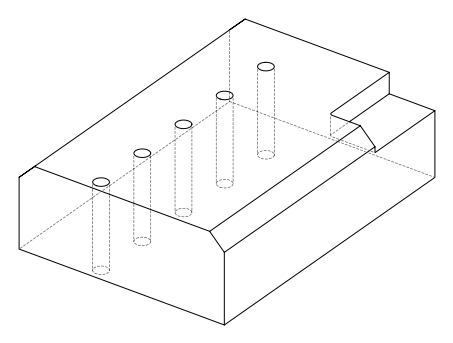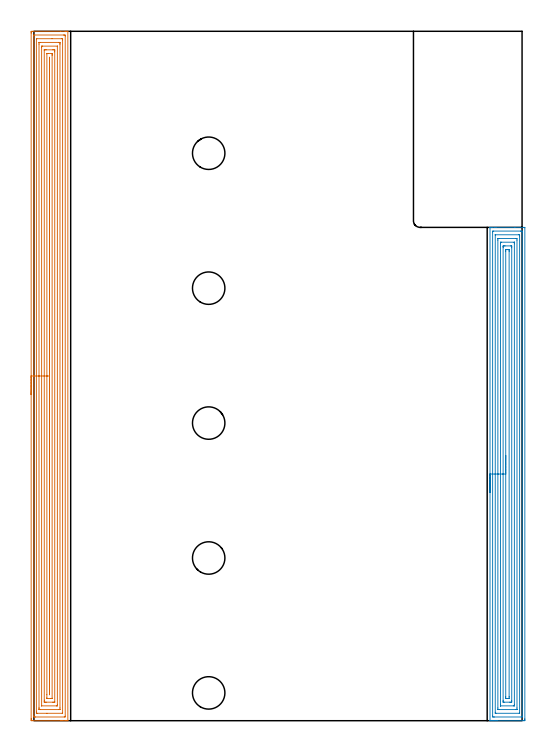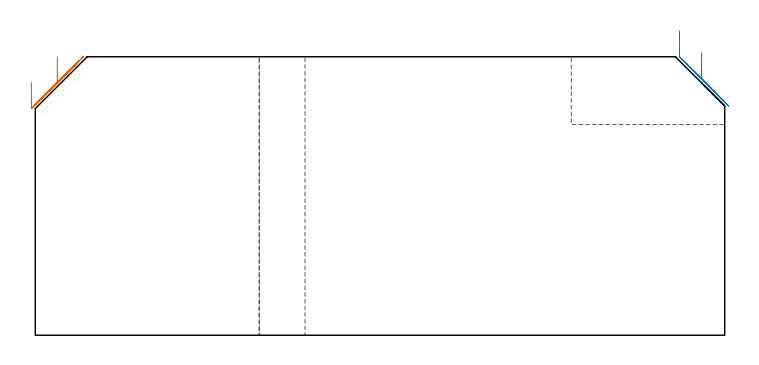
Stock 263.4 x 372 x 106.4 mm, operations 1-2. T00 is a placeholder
(PLAN: 23 operations, 17 tool changes, 107.1 min)
(1 AREA_MILL | FG_CHAMFER_SURFACE | UGT0205_001 | 23.99 min | 72913 mm3)
(2 AREA_MILL_1 | FG_CHAMFER_SURFACE_1 | UGT0205_001 | 15.22 min | 48415 mm3)
(3 MILL_CORNER_NOTCH_RECTANGULAR | CORNER_NOTCH_RECTANGULAR | NXT0201_008 | Follow Part, ap 1.5, ae 75% | 62.44 min | 159149 mm3)
(4 SPOT_DRILL | STEP1HOLE | NXT0321_9005460120000 | 0.05 min | 179 mm3)
(5 SPOT_DRILL_1 | STEP1HOLE_1 | NXT0321_9005460120000 | 0.05 min | 184 mm3)
(6 SPOT_DRILL_2 | STEP1HOLE_2 | NXT0321_9005460120000 | 0.05 min | 181 mm3)
(7 SPOT_DRILL_3 | STEP1HOLE_3 | NXT0321_9005460120000 | 0.05 min | 177 mm3)
(8 SPOT_DRILL_4 | STEP1HOLE_4 | NXT0321_9005460120000 | 0.05 min | 183 mm3)
(9 DRILL_BLIND_HOLE_INTO_CENTER | STEP1HOLE | UGT0301_191 | 0.05 min | 280 mm3)
(10 GUN_DRILL_THROUGH_HOLE | STEP1HOLE | UGT0307_003 | 0.53 min | 3712 mm3)
(11 SPADE_DRILL_TO_ENLARGE_THROUGH_HOLE | STEP1HOLE | UGT0306_008 | 0.46 min | 21382 mm3)
(12 DRILL_BLIND_HOLE_INTO_CENTER_1 | STEP1HOLE_1 | UGT0301_191 | 0.05 min | 281 mm3)
(13 GUN_DRILL_THROUGH_HOLE_1 | STEP1HOLE_1 | UGT0307_003 | 0.53 min | 3703 mm3)
(14 SPADE_DRILL_TO_ENLARGE_THROUGH_HOLE_1 | STEP1HOLE_1 | UGT0306_008 | 0.46 min | 21389 mm3)
(15 DRILL_BLIND_HOLE_INTO_CENTER_2 | STEP1HOLE_2 | UGT0301_191 | 0.05 min | 280 mm3)
(16 GUN_DRILL_THROUGH_HOLE_2 | STEP1HOLE_2 | UGT0307_003 | 0.53 min | 3711 mm3)
(17 SPADE_DRILL_TO_ENLARGE_THROUGH_HOLE_2 | STEP1HOLE_2 | UGT0306_008 | 0.46 min | 21376 mm3)
(18 DRILL_BLIND_HOLE_INTO_CENTER_3 | STEP1HOLE_3 | UGT0301_191 | 0.05 min | 283 mm3)
(19 GUN_DRILL_THROUGH_HOLE_3 | STEP1HOLE_3 | UGT0307_003 | 0.53 min | 3706 mm3)
(20 SPADE_DRILL_TO_ENLARGE_THROUGH_HOLE_3 | STEP1HOLE_3 | UGT0306_008 | 0.46 min | 21386 mm3)
(21 DRILL_BLIND_HOLE_INTO_CENTER_4 | STEP1HOLE_4 | UGT0301_191 | 0.05 min | 282 mm3)
(22 GUN_DRILL_THROUGH_HOLE_4 | STEP1HOLE_4 | UGT0307_003 | 0.53 min | 3709 mm3)
(23 SPADE_DRILL_TO_ENLARGE_THROUGH_HOLE_4 | STEP1HOLE_4 | UGT0306_008 | 0.46 min | 21378 mm3)
(TOOL UGT0205_001 | Chamfer Mill 20 x 3 x 45 deg. | D20 FL50 Z2)
(TOOL NXT0201_008 | ENDMILL 6mm [2P460-0600-NA 1630] | D6 FL26 Z6)
(TOOL NXT0321_9005460120000 | NC Spot Drill, 142deg, 12mm, Carbide, Uncoated | D12 PA142 FL30 Z2)
(TOOL UGT0301_191 | Twist Drill 7.1 mm | D7.1 PA118 FL66 Z2)
(TOOL UGT0307_003 | Gun Drill 7 mm | D7 PA130 FL24 Z1)
(TOOL UGT0306_008 | Spade Drill 17.5mm | D17.5 PA132 FL10 Z2)
(OP 1 AREA_MILL)
G17 G21 G94 G90
T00 M6
G54
G17 G0 G90 X-1.5 Y176. S1061 M3
G43 Z116.4 H0
Z96.6
G94 G1 Y176.038 Z95.728 F250.
Y176.152 Z94.863
Y176.341 Z94.012
Y176.603 Z93.18
Y176.937 Z92.374
Y177.34 Z91.6
Y177.808 Z90.864
Y178.34 Z90.172
Y178.929 Z89.529
Y179.572 Z88.94
Y180.264 Z88.408
Y181. Z87.94
Y181.774 Z87.537
Y182.58 Z87.203
Y183.412 Z86.941
Y184.264 Z86.752
Y185.128 Z86.638
Y186. Z86.6
Y371.052
X-1.499 Y371.381 Z86.601
X-1.494 Y371.94 Z86.603
X-1.492 Y371.992 Z86.606
X-0.938 Y372. Z87.159
X14.454 Z102.549
X16.849 Z104.944
X17.534 Z105.633
X17.867 Z105.967
X18.257 Y371.993 Z106.348
X18.297 Y371.99 Z106.388
X18.3 Y371.828 Z106.4
Y0.172
X18.297 Y0.01 Z106.388
X18.257 Y0.007 Z106.348
X17.867 Y0. Z105.967
X17.534 Z105.633
X16.849 Z104.944
X15.617 Z103.714
X15.07 Z103.165
X14.454 Z102.549
X-0.938 Y0.001 Z87.159
X-1.163 Y0.003 Z86.934
X-1.492 Y0.008 Z86.606
X-1.494 Y0.06 Z86.604
X-1.499 Y0.619 Z86.601
X-1.5 Y1.183 Z86.6
Y186.
X-0.086 Z88.014
X-0.085 Y369.594 Z88.015
X-0.084 Y369.629 Z88.016
X-0.049 Y369.99 Z88.051
X0.438 Y369.999 Z88.538
X15.959 Y370. Z104.059
X16.446 Y369.999 Z104.546
X16.849 Y369.99 Z104.949
X16.883 Y369.594 Z104.983
X16.885 Y369.558 Z104.985
Y2.406
X16.884 Y2.371 Z104.984
X16.849 Y2.01 Z104.949
X16.362 Y2.001 Z104.462
X0.841 Y2. Z88.941
X0.354 Y2.001 Z88.454
X-0.049 Y2.01 Z88.051
X-0.083 Y2.406 Z88.017
X-0.085 Y2.442 Z88.015
X-0.086 Y186. Z88.014
X1.328 Z89.428
X1.329 Y367.908 Z89.429
X1.33 Y367.959 Z89.43
X1.332 Y367.982 Z89.432
X1.334 Y367.988 Z89.434
X1.348 Y367.99 Z89.448
X1.54 Y367.999 Z89.64
X9.765 Y368. Z97.865
X15.07 Y367.999 Z103.17
X15.261 Y367.995 Z103.361
X15.389 Y367.99 Z103.489
X15.465 Y367.982 Z103.565
X15.467 Y367.941 Z103.567
X15.469 Y367.808 Z103.569
X15.471 Y367.405 Z103.571
Y4.092
X15.47 Y4.041 Z103.57
X15.468 Y4.018 Z103.568
X15.466 Y4.012 Z103.566
X15.452 Y4.01 Z103.552
X15.26 Y4.001 Z103.36
X7.035 Y4. Z95.135
X1.73 Y4.001 Z89.83
X1.538 Y4.005 Z89.638
X1.411 Y4.01 Z89.511
X1.335 Y4.018 Z89.435
X1.333 Y4.059 Z89.433
X1.331 Y4.192 Z89.431
X1.329 Y4.595 Z89.429
X1.328 Y186. Z89.428
X2.743 Z90.843
Y365.127
X2.749 Y365.89 Z90.849
X2.755 Y365.99 Z90.855
X2.857 Y365.995 Z90.957
X3.074 Y365.998 Z91.174
X3.509 Y366. Z91.609
X13.291 Z101.391
X13.733 Y365.998 Z101.833
X13.944 Y365.995 Z102.044
X14.043 Y365.99 Z102.143
X14.05 Y365.922 Z102.15
X14.057 Y365.252 Z102.157
Y365.127
Y6.873
X14.051 Y6.11 Z102.151
X14.045 Y6.01 Z102.145
X13.943 Y6.005 Z102.043
X13.726 Y6.002 Z101.826
X13.291 Y6. Z101.391
X3.509 Z91.609
X3.067 Y6.002 Z91.167
X2.856 Y6.005 Z90.956
X2.757 Y6.01 Z90.857
X2.75 Y6.078 Z90.85
X2.743 Y6.748 Z90.843
Y6.873
Y186.
X4.157 Z92.257
Y363.582
X4.16 Y363.825 Z92.26
X4.164 Y363.978 Z92.264
X4.234 Y363.99 Z92.334
X4.398 Y363.996 Z92.498
X4.631 Y364. Z92.731
X12.636 Y363.999 Z100.736
X12.641 Y363.995 Z100.741
X12.642 Y363.993 Z100.742
X12.643 Y8.418 Z100.743
X12.64 Y8.175 Z100.74
X12.636 Y8.022 Z100.736
X12.566 Y8.01 Z100.666
X12.402 Y8.004 Z100.502
X12.169 Y8. Z100.269
X4.164 Y8.001 Z92.264
X4.159 Y8.005 Z92.259
X4.158 Y8.007 Z92.258
X4.157 Y186. Z92.257
X5.571 Z93.671
Y361.858
X5.573 Y361.934 Z93.673
X5.575 Y361.971 Z93.675
X5.577 Y361.984 Z93.677
X5.586 Y361.99 Z93.686
X5.736 Y361.997 Z93.836
X6.177 Y361.999 Z94.277
X6.622 Y362. Z94.722
X10.179 Z98.279
X10.623 Y361.999 Z98.723
X11.072 Y361.996 Z99.172
X11.203 Y361.99 Z99.303
X11.222 Y361.979 Z99.322
X11.224 Y361.937 Z99.324
X11.227 Y361.841 Z99.327
X11.228 Y361.554 Z99.328
X11.229 Y360.945 Z99.329
X11.228 Y10.142 Z99.328
X11.227 Y10.066 Z99.327
X11.225 Y10.029 Z99.325
X11.223 Y10.016 Z99.323
X11.214 Y10.01 Z99.314
X11.064 Y10.003 Z99.164
X10.623 Y10.001 Z98.723
X10.178 Y10. Z98.278
X6.621 Z94.721
X6.177 Y10.001 Z94.277
X5.728 Y10.004 Z93.828
X5.597 Y10.01 Z93.697
X5.578 Y10.021 Z93.678
X5.576 Y10.063 Z93.676
X5.573 Y10.159 Z93.673
X5.572 Y10.446 Z93.672
X5.571 Y11.054 Z93.671
Y186.
X6.985 Z95.085
X6.986 Y359.847 Z95.086
X6.989 Y359.929 Z95.089
X6.992 Y359.977 Z95.092
X7.01 Y359.99 Z95.11
X7.066 Y359.993 Z95.166
X7.724 Y360. Z95.824
X9.503 Y359.999 Z97.603
X9.734 Y359.993 Z97.834
X9.804 Y359.99 Z97.904
X9.811 Y359.848 Z97.911
X9.814 Y359.767 Z97.914
Y359.686
X9.815 Y358.874 Z97.915
X9.814 Y12.153 Z97.914
X9.811 Y12.071 Z97.911
X9.808 Y12.023 Z97.908
X9.79 Y12.01 Z97.89
X9.734 Y12.007 Z97.834
X9.076 Y12. Z97.176
X7.297 Y12.001 Z95.397
X7.066 Y12.007 Z95.166
X6.995 Y12.01 Z95.095
X6.989 Y12.152 Z95.089
X6.986 Y12.233 Z95.086
X6.985 Y14.02 Z95.085
Y186.
X8.399 Z96.499
Y357.981
X8.4 Y357.98 Z96.5
Y14.019
Y14.02
X8.399 Y186. Z96.499
Y186.872 Z96.538
Y187.736 Z96.651
Y188.588 Z96.84
Y189.42 Z97.103
Y190.226 Z97.436
Y191. Z97.839
Y191.736 Z98.308
Y192.428 Z98.839
Y193.071 Z99.428
Y193.66 Z100.072
Y194.192 Z100.764
Y194.66 Z101.499
Y195.063 Z102.273
Y195.397 Z103.079
Y195.659 Z103.911
Y195.848 Z104.763
Y195.962 Z105.628
Y196. Z106.499
G0 Z116.4
M5
M2
(OP 2 AREA_MILL_1)
G17 G21 G94 G90
T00 M6
G54
G17 G0 G90 X246.1 Y123.1 S1061 M3
G43 Z116.4 H0
G94 G1 Y123.138 Z115.528 F250.
Y123.252 Z114.663
Y123.441 Z113.812
Y123.703 Z112.98
Y124.037 Z112.174
Y124.44 Z111.4
Y124.908 Z110.664
Y125.44 Z109.972
Y126.029 Z109.329
Y126.672 Z108.74
Y127.364 Z108.208
Y128.1 Z107.74
Y128.874 Z107.337
Y129.68 Z107.003
Y130.512 Z106.741
Y131.364 Z106.552
Y132.228 Z106.438
Y133.1 Z106.4
Y266.044
X246.103 Y266.19 Z106.388
X246.129 Y266.193 Z106.362
X246.471 Y266.2 Z106.028
X246.895 Z105.604
X247.517 Z104.978
X248.715 Z103.782
X249.291 Z103.203
X259.492 Z93.006
X264.37 Z88.127
X264.661 Y266.198 Z87.836
X264.892 Y266.19 Z87.606
X264.899 Y265.958 Z87.599
X264.9 Y0.962 Z87.6
X264.899 Y0.602 Z87.601
X264.894 Y0.076 Z87.603
X264.892 Y0.008 Z87.606
X264.37 Y0. Z88.127
X249.89 Z102.605
X249.291 Z103.203
X248.715 Z103.782
X248.404 Z104.092
X247.827 Z104.669
X247.517 Z104.978
X246.895 Z105.604
X246.471 Z106.028
X246.13 Z106.361
X246.103 Y0.009 Z106.388
X246.1 Y0.156 Z106.4
Y133.1
X247.514 Z104.986
Y263.813
X247.517 Y264.19 Z104.983
X248.02 Y264.199 Z104.48
X262.596 Y264.2 Z89.904
X263.1 Y264.199 Z89.4
X263.483 Y264.19 Z89.017
X263.486 Y263.813 Z89.014
Y2.387
X263.483 Y2.01 Z89.017
X262.98 Y2.001 Z89.52
X248.404 Y2. Z104.096
X247.9 Y2.001 Z104.6
X247.517 Y2.01 Z104.983
X247.514 Y2.387 Z104.986
Y2.389
Y133.1
X248.928 Z103.572
X248.929 Y262.12 Z103.571
X248.93 Y262.165 Z103.57
X248.932 Y262.186 Z103.568
X248.934 Y262.19 Z103.566
X248.95 Y262.193 Z103.55
X249.121 Y262.199 Z103.379
X261.709 Z90.791
X261.88 Y262.196 Z90.62
X261.993 Y262.19 Z90.507
X262.065 Y262.185 Z90.435
X262.067 Y262.149 Z90.433
X262.069 Y262.029 Z90.431
X262.071 Y261.665 Z90.429
Y4.08
X262.07 Y4.035 Z90.43
X262.068 Y4.014 Z90.432
X262.066 Y4.01 Z90.434
X262.05 Y4.007 Z90.45
X261.879 Y4.001 Z90.621
X249.291 Z103.209
X249.12 Y4.004 Z103.38
X249.007 Y4.01 Z103.493
X248.935 Y4.015 Z103.565
X248.933 Y4.051 Z103.567
X248.931 Y4.171 Z103.569
X248.929 Y4.535 Z103.571
X248.928 Y133.1 Z103.572
X250.343 Z102.157
Y259.352
X250.347 Y260.074 Z102.153
X250.35 Y260.178 Z102.15
X250.357 Y260.191 Z102.143
X250.38 Y260.194 Z102.12
X250.432 Y260.197 Z102.068
X250.643 Y260.199 Z101.857
X251.065 Y260.2 Z101.435
X259.979 Z92.521
X260.372 Y260.194 Z92.128
X260.568 Y260.19 Z91.932
X260.65 Y260.182 Z91.85
X260.657 Y259.352 Z91.843
Y6.848
X260.653 Y6.126 Z91.847
X260.65 Y6.022 Z91.85
X260.643 Y6.009 Z91.857
X260.62 Y6.006 Z91.88
X260.567 Y6.003 Z91.933
X260.357 Y6.001 Z92.143
X259.935 Y6. Z92.565
X251.021 Z101.479
X250.628 Y6.006 Z101.872
X250.432 Y6.01 Z102.068
X250.349 Y6.018 Z102.151
X250.343 Y6.848 Z102.157
Y133.1
X251.757 Z100.743
Y257.763
X251.758 Y257.96 Z100.742
X251.761 Y258.09 Z100.739
X251.764 Y258.186 Z100.736
X251.795 Y258.19 Z100.705
X251.952 Y258.196 Z100.548
X252.21 Y258.2 Z100.29
X259.138 Z93.362
X259.193 Y258.198 Z93.307
X259.223 Y258.194 Z93.277
X259.234 Y258.192 Z93.266
X259.236 Y258.155 Z93.264
X259.242 Y257.763 Z93.258
X259.243 Y257.567 Z93.257
Y257.371
Y8.437
X259.242 Y8.24 Z93.258
X259.239 Y8.11 Z93.261
X259.236 Y8.014 Z93.264
X259.205 Y8.01 Z93.295
X259.048 Y8.004 Z93.452
X258.79 Y8.001 Z93.71
X251.862 Y8. Z100.638
X251.807 Y8.002 Z100.693
X251.777 Y8.006 Z100.723
X251.766 Y8.009 Z100.734
X251.764 Y8.045 Z100.736
X251.758 Y8.437 Z100.742
X251.757 Y8.633 Z100.743
Y8.829
Y133.1
X253.171 Z99.329
X253.172 Y255.448 Z99.328
X253.173 Y255.783 Z99.327
X253.177 Y256.062 Z99.323
X253.18 Y256.19 Z99.32
X253.315 Y256.196 Z99.185
X253.726 Y256.199 Z98.774
X254.198 Y256.2 Z98.302
X257.274 Y256.199 Z95.226
X257.751 Y256.196 Z94.749
X257.812 Y256.19 Z94.688
X257.822 Y256.124 Z94.678
X257.825 Y255.783 Z94.675
X257.828 Y255.226 Z94.672
Y10.752
X257.826 Y10.417 Z94.674
X257.823 Y10.138 Z94.677
X257.82 Y10.01 Z94.68
X257.685 Y10.004 Z94.815
X257.274 Y10.001 Z95.226
X256.802 Y10. Z95.698
X253.726 Y10.001 Z98.774
X253.249 Y10.004 Z99.251
X253.188 Y10.01 Z99.312
X253.178 Y10.076 Z99.322
X253.175 Y10.417 Z99.325
X253.172 Y10.975 Z99.328
X253.171 Y133.1 Z99.329
X254.585 Z97.915
Y253.106
X254.588 Y253.998 Z97.912
X254.589 Y254.022 Z97.911
X254.613 Y254.19 Z97.887
X255.301 Y254.199 Z97.199
X255.5 Z97.
X256.191 Y254.196 Z96.309
X256.387 Y254.19 Z96.113
X256.41 Y253.998 Z96.09
X256.412 Y253.973 Z96.088
X256.415 Y253.106 Z96.085
Y13.094
X256.412 Y12.202 Z96.088
X256.411 Y12.178 Z96.089
X256.387 Y12.01 Z96.113
X255.699 Y12.001 Z96.801
X255.5 Z97.
X254.809 Y12.004 Z97.691
X254.613 Y12.01 Z97.887
X254.589 Y12.202 Z97.911
X254.588 Y12.227 Z97.912
X254.585 Y13.122 Z97.915
Y133.1
Y133.972 Z97.953
Y134.837 Z98.067
Y135.688 Z98.255
Y136.52 Z98.518
Y137.326 Z98.852
Y138.1 Z99.254
Y138.836 Z99.723
Y139.528 Z100.254
Y140.171 Z100.844
Y140.76 Z101.487
Y141.292 Z102.179
Y141.76 Z102.915
Y142.163 Z103.689
Y142.497 Z104.495
Y142.759 Z105.327
Y142.948 Z106.178
Y143.062 Z107.043
Y143.1 Z107.915
G0 Z116.4
M5
M2
